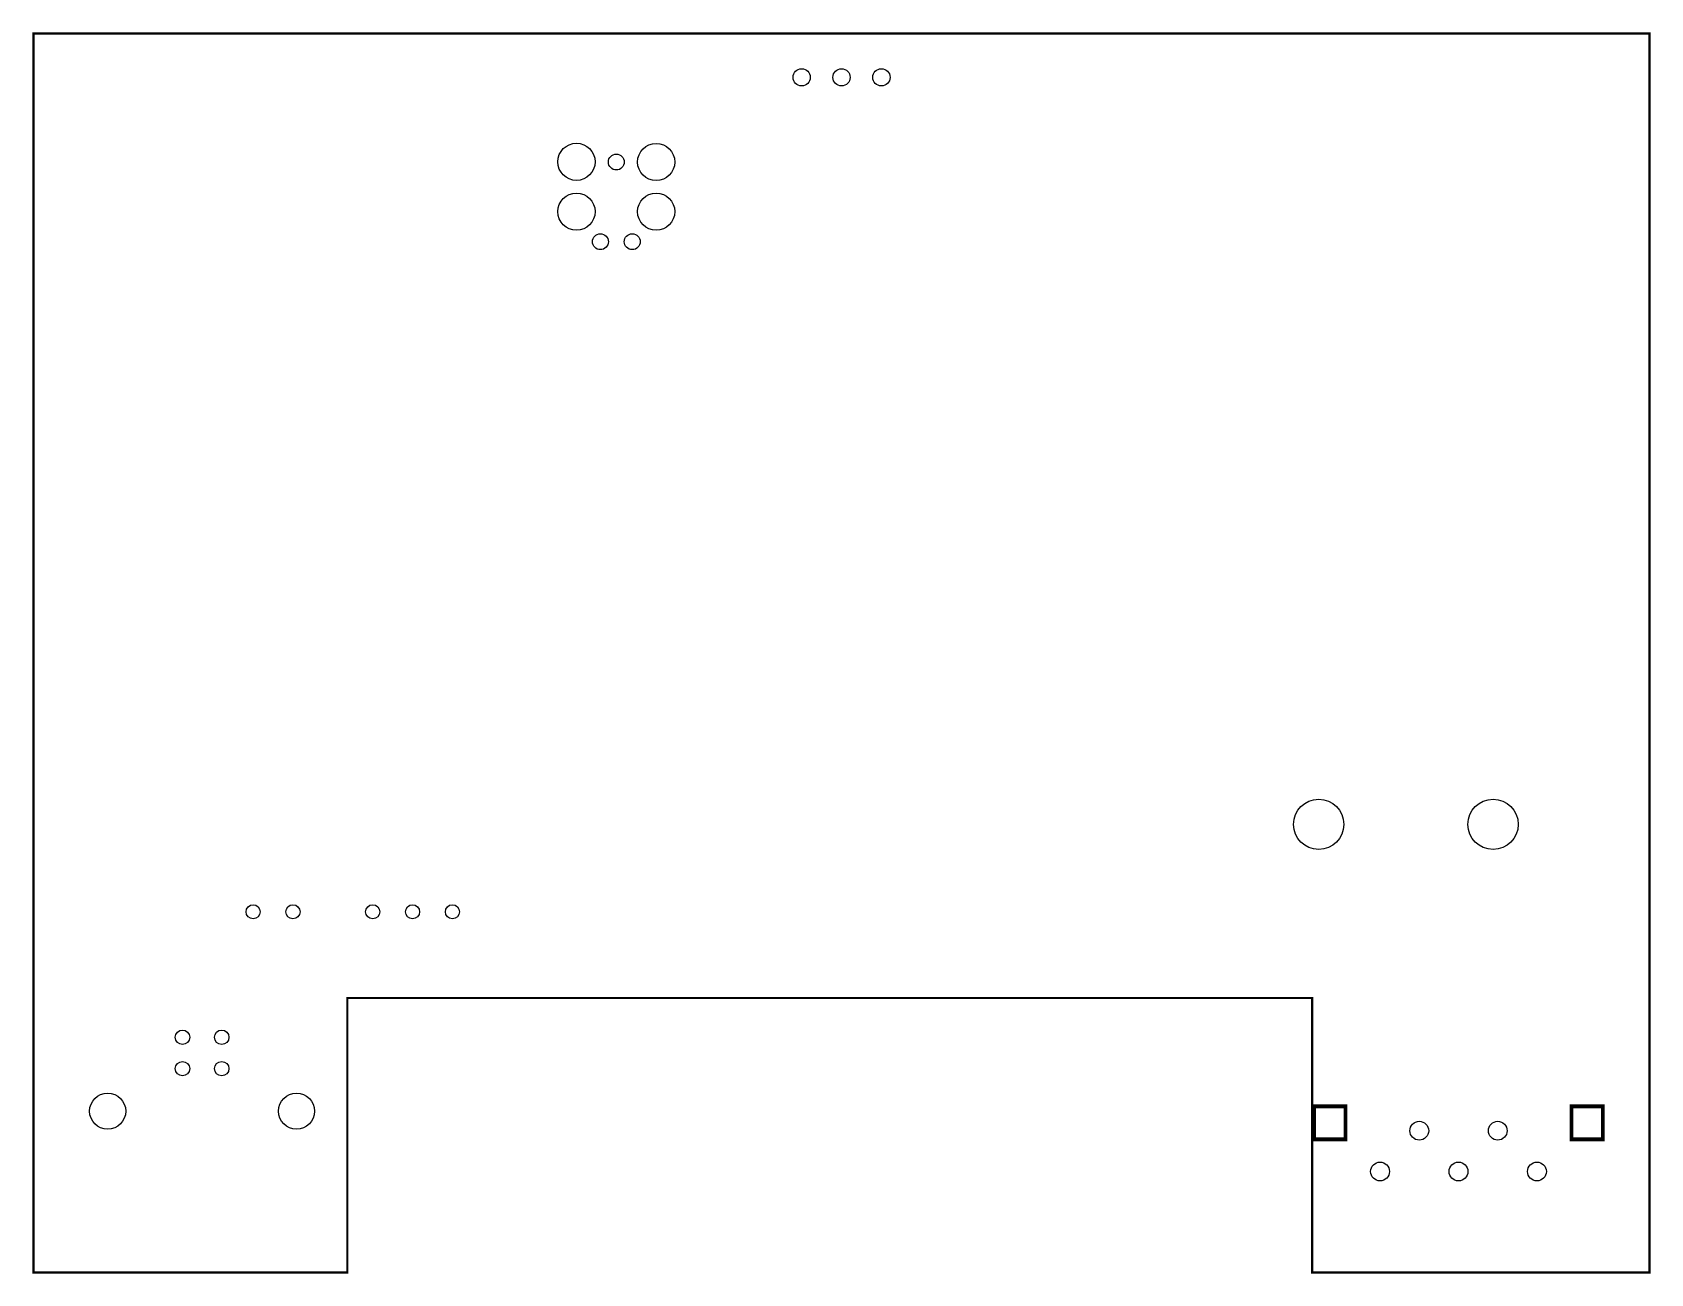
# Model space of a CAD drawing. Extents: x 0 to 4.06, y 0 to 3.11.
import ezdxf

# ---------------------------------------------------------------- set-up
doc = ezdxf.new("R2010")
doc.units = 0
doc.layers.add('Board_Outline', color=13, linetype='CONTINUOUS')
doc.layers.add('Drill_Top', color=7, linetype='CONTINUOUS')

msp = doc.modelspace()

# ---------------------------------------------------------------- linework, layer by layer
at = {"layer": 'Board_Outline', "linetype": 'CONTINUOUS'}
for points, const_width in [([(0, 0), (0, 3.1102), (4.0551, 3.1102), (4.0551, 0), (3.2087, 0), (3.2087, 0.689), (0.7874, 0.689), (0.7874, 0), (0, 0)], 0.0055), ([(3.2136, 0.4171), (3.2923, 0.4171), (3.2923, 0.3345), (3.2136, 0.3345), (3.2136, 0.4171)], 0.0098), ([(3.2136, 0.4171), (3.2923, 0.4171), (3.2923, 0.3345), (3.2136, 0.3345), (3.2136, 0.4171)], 0.0055), ([(3.8592, 0.4171), (3.938, 0.4171), (3.938, 0.3345), (3.8592, 0.3345), (3.8592, 0.4171)], 0.0098), ([(3.8592, 0.4171), (3.938, 0.4171), (3.938, 0.3345), (3.8592, 0.3345), (3.8592, 0.4171)], 0.0055)]:
    msp.add_lwpolyline(points, dxfattribs=dict(at, const_width=const_width))
at = {"layer": 'Drill_Top'}
for centre, radius in [((1.9276, 3), 0.0217), ((2.0276, 3), 0.0217), ((2.1276, 3), 0.0217), ((1.3625, 2.788), 0.0467), ((1.4625, 2.7875), 0.02), ((1.5625, 2.7875), 0.0467), ((1.3625, 2.663), 0.0467), ((1.5625, 2.663), 0.0467), ((1.4225, 2.5875), 0.02), ((1.5025, 2.5875), 0.02), ((3.225, 1.125), 0.063), ((3.6625, 1.125), 0.063), ((0.5512, 0.9055), 0.0177), ((0.6512, 0.9055), 0.0177), ((0.8512, 0.9055), 0.0177), ((0.9512, 0.9055), 0.0177), ((1.0512, 0.9055), 0.0177), ((0.374, 0.5906), 0.0181), ((0.4724, 0.5906), 0.0181), ((0.374, 0.5118), 0.0181), ((0.4724, 0.5118), 0.0181), ((0.1862, 0.4051), 0.0453), ((0.6602, 0.4051), 0.0453), ((3.4773, 0.3561), 0.0236), ((3.6742, 0.3561), 0.0236), ((3.3789, 0.2537), 0.0236), ((3.5758, 0.2537), 0.0236), ((3.7726, 0.2537), 0.0236)]:
    msp.add_circle(centre, radius, dxfattribs=at)

doc.saveas('drawing.dxf')
